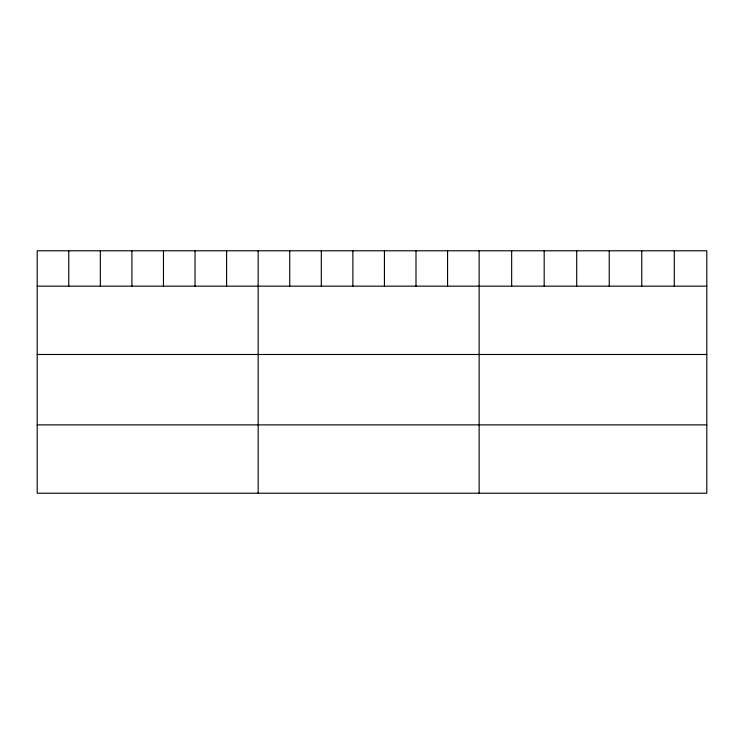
<?xml version="1.0" encoding="UTF-8"?>
<svg xmlns="http://www.w3.org/2000/svg" width="744" height="744" viewBox="0 0 744 744"><rect width="100%" height="100%" fill="white"/><g stroke="black" fill="none" stroke-linecap="round" stroke-linejoin="round"><path stroke-width="1.12" d="M706.8 286.152L706.8 493.216L37.2 493.216L37.2 250.784L706.8 250.784L706.8 286.152L37.2 286.152M37.2 354.488L706.8 354.488M37.2 424.88L706.8 424.88M674.278 250.784L674.278 286.152M641.756 250.784L641.756 286.152M609.234 250.784L609.234 286.152M576.702 250.784L576.702 286.152M544.18 250.784L544.18 286.152M511.658 250.784L511.658 286.152M479.136 250.784L479.136 493.216M447.572 250.784L447.572 286.152M415.998 250.784L415.998 286.152M384.434 250.784L384.434 286.152M352.87 250.784L352.87 286.152M321.306 250.784L321.306 286.152M289.732 250.784L289.732 286.152M258.168 250.784L258.168 493.216M226.604 250.784L226.604 286.152M195.03 250.784L195.03 286.152M163.466 250.784L163.466 286.152M131.902 250.784L131.902 286.152M100.338 250.784L100.338 286.152M68.764 250.784L68.764 286.152"/></g></svg>
